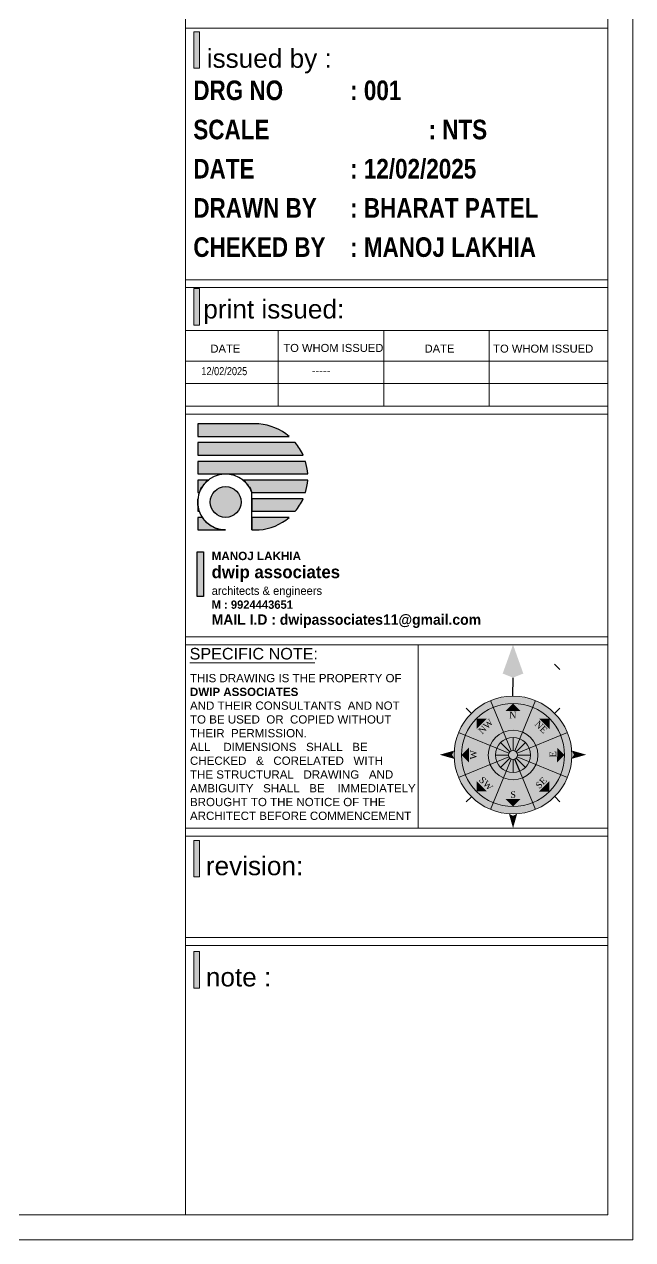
# Model space of a CAD drawing. Header units: millimetres. Extents: x 56222 to 152663, y -171621 to -121287.
# Drawn here: x 148446.6 to 148618.2, y -170532.5 to -170189.6 of the extents above; entities that cross this region are included whole.
import ezdxf
from ezdxf.enums import TextEntityAlignment as Align

# ---------------------------------------------------------------- set-up
doc = ezdxf.new("R2010")
doc.units = ezdxf.units.MM
doc.header["$MEASUREMENT"] = 0
for name, color, linetype, lineweight in [('plot boundary', 26, 'Continuous', 30), ('STAIRCASE', 45, 'Continuous', 25), ('X_SHEET', 7, 'Continuous', 9)]:
    doc.layers.add(name, color=color, linetype=linetype, lineweight=lineweight)
doc.styles.add("Cn_BT_0'-0", font='swissc.ttf')
doc.styles.add('DUTCH801', font='dutcheb.ttf', dxfattribs={"height": 6.5})
doc.styles.add('KATHA', font='swissc.ttf')
doc.styles.get("Standard").update_dxf_attribs({"font": 'arial.ttf', "height": 6})

# ---------------------------------------------------------------- blocks, each defined once
blk = doc.blocks.new('NORTH')
h = blk.add_hatch(color=9)
h.set_gradient(color1=(201, 201, 201), color2=(237, 237, 237), one_color=1, tint=0.9300000071525574, name='SPHERICAL')
edge = h.paths.add_edge_path()
edge.add_arc((329168.3621632035, -156620.0577519589), 24.14051075117318, 0, 360)
at = {"layer": 'X_SHEET'}
for color, points in [(224, [(329168.3937840788, -156574.8264257577), (329168.3734990569, -156588.3563374316), (329164.1479372866, -156586.6587594029)]), (230, [(329172.604132083, -156586.6714375416), (329168.3734990569, -156588.3563374316), (329168.3937840788, -156574.8264257577)]), (47, [(329165.3133689479, -156601.9569072046), (329168.3621632043, -156598.9172412079), (329171.4018292008, -156601.9660354646)]), (47, [(329153.429538835, -156609.3919497874), (329153.4359934898, -156605.0867582552), (329157.7411850221, -156605.0932129096)]), (47, [(329179.0279653758, -156605.1251275897), (329183.333156908, -156605.1315822445), (329183.3267022532, -156609.4367737767)]), (224, [(329143.4240205843, -156619.9287936278), (329144.2671044365, -156618.2362868549), (329138.3503037065, -156619.9364005112)]), (47, [(329147.2216738365, -156620.0292261466), (329150.2704680939, -156616.9895601498), (329150.2613398336, -156623.078020403)]), (47, [(329186.4538796975, -156623.0974179562), (329186.4630079575, -156617.0089577027), (329189.502673954, -156620.0577519591)]), (224, [(329193.3003058228, -156619.9287936278), (329192.4572219706, -156618.2362868549), (329198.3740227006, -156619.9364005112)]), (230, [(329144.2721756926, -156621.6187647733), (329143.4240205843, -156619.9287936278), (329138.3503037065, -156619.9364005112)]), (230, [(329192.4521507145, -156621.6187647733), (329193.3003058228, -156619.9287936278), (329198.3740227006, -156619.9364005112)]), (47, [(329153.3911695001, -156634.9839216731), (329153.3976241551, -156630.6787301413), (329157.6963610327, -156634.9903763278)]), (47, [(329178.9831413864, -156635.0222910077), (329183.2947875729, -156630.7235541302), (329183.2883329185, -156635.0287456625)]), (47, [(329171.3792621133, -156638.1585729527), (329165.2908018605, -156638.149444693), (329168.3304678571, -156641.1982389501)]), (230, [(329166.6755984594, -156644.1335473365), (329168.3655696049, -156644.9817024448), (329168.3579627215, -156650.0554193226)]), (224, [(329168.3655696049, -156644.9817024448), (329170.0580763778, -156644.1386185926), (329168.3579627215, -156650.0554193226)])]:
    blk.add_hatch(color=color, dxfattribs=at).paths.add_polyline_path(points)
at = {"color": 254, "lineweight": 5}
for p, q in [((329185.432082057, -156582.8466500555), (329187.5534024005, -156584.9679703991)), ((329168.3621632035, -156618.1806475668), (329168.3621632035, -156612.8824246743)), ((329167.0348499589, -156618.7304387143), (329163.2884406234, -156614.9840293787)), ((329169.6894764482, -156618.7304387143), (329173.4358857837, -156614.9840293787)), ((329166.4850588114, -156620.0577519589), (329161.186835919, -156620.0577519589)), ((329167.0348499589, -156621.3850652036), (329163.2884406234, -156625.1314745391)), ((329168.3621632035, -156621.934856351), (329168.3621632035, -156627.2330792435)), ((329169.6894764482, -156621.3850652036), (329173.4358857837, -156625.1314745391)), ((329170.2392675956, -156620.0577519589), (329175.5374904882, -156620.0577519589))]:
    blk.add_line(p, q, dxfattribs=at)
at = {"color": 250, "lineweight": 9}
for p, q in [((329167.6438264519, -156618.3235336306), (329159.1239896908, -156597.7548281713)), ((329169.0804999553, -156618.3235336306), (329177.6003367161, -156597.7548281712)), ((329151.3035802034, -156602.9878331054), (329149.1822598599, -156600.8665127618)), ((329185.432082057, -156602.9878331054), (329187.5534024005, -156600.8665127618)), ((329146.0592394161, -156610.8195784457), (329166.6279448753, -156619.3394152072)), ((329170.0963815318, -156619.3394152072), (329190.665086991, -156610.8195784457)), ((329146.0592394161, -156629.2959254722), (329166.6279448753, -156620.7760887106)), ((329159.1239896906, -156642.3606757465), (329167.643826452, -156621.7919702872)), ((329177.6003367164, -156642.3606757465), (329169.0804999552, -156621.7919702872)), ((329170.0963815318, -156620.7760887106), (329190.665086991, -156629.2959254722)), ((329151.3035802034, -156637.1276708124), (329149.1822598599, -156639.248991156)), ((329185.432082057, -156637.1276708124), (329187.5534024005, -156639.248991156))]:
    blk.add_line(p, q, dxfattribs=at)
at = {"color": 1}
blk.add_line((329171.108042077, -156626.6868899763), (329169.0804999553, -156621.7919702872), dxfattribs=at)
at = {"lineweight": 9}
for radius in [24.14051075117318, 21.14051075117984, 10.17532728460417, 7.17532728461083, 1.877104392100591]:
    blk.add_circle((329168.3621632035, -156620.0577519589), radius, dxfattribs=at)
at = {"layer": 'X_SHEET', "color": 29, "linetype": 'Continuous', "lineweight": 25}
blk.add_line((329168.3621632035, -156595.9172412077), (329168.3734990569, -156588.3563374316), dxfattribs=at)
at = {"layer": 'X_SHEET', "color": 26, "linetype": 'ByBlock', "lineweight": -2, "style": 'DUTCH801'}
for s, rotation, p in [('N', 359.9140980894007, (329168.303544484, -156602.3570721998)), ('NW', 44.91409808832454, (329156.1914607405, -156607.3916111174)), ('SE', 44.91409808832454, (329178.9328209858, -156630.5113682479)), ('S', 359.9140980894007, (329168.4133798605, -156634.9479959616))]:
    blk.add_text(s, height=2.7, rotation=rotation, dxfattribs=at).set_placement(p, align=Align.TOP_CENTER)
for s, rotation, p in [('NE', 314.9140980888976, (329178.9289929538, -156609.5513213008)), ('W', 89.91409808963222, (329153.4522928761, -156619.9590685183)), ('E', 89.91409808963222, (329186.0556431458, -156619.7610153191)), ('SW', 314.9140980888976, (329156.3279463934, -156632.6537724308))]:
    blk.add_text(s, height=2.7, rotation=rotation, dxfattribs=at).set_placement(p, align=Align.CENTER)
blk = doc.blocks.new('logo')
at = {"layer": 'STAIRCASE', "linetype": 'Continuous', "ltscale": 15}
h = blk.add_hatch(color=0, dxfattribs=at)
edge = h.paths.add_edge_path()
edge.add_line((52190.17701092365, -8438.837444591703), (52131.53455873378, -8438.837444591703))
edge.add_line((52131.53455873378, -8438.837444591703), (52131.53455873378, -8450.837444591703))
edge.add_line((52131.53455873378, -8450.837444591703), (52219.13353665334, -8450.837444591703))
edge.add_arc((52186.07938607487, -8489.66187546931), 50.98934499907119, 49.58975698155604, 85.39060465791819)
edge = h.paths.add_edge_path()
edge.add_line((52225.03581458451, -8456.763395546865), (52131.53455873378, -8456.763395546865))
edge.add_line((52131.53455873378, -8456.763395546865), (52131.53455873378, -8468.763395546865))
edge.add_line((52131.53455873378, -8468.763395546865), (52232.58924352859, -8468.763395546865))
edge.add_arc((52186.07938607487, -8489.66187546932), 50.98934499907353, 24.19602448674761, 40.1808997135473)
edge = h.paths.add_edge_path()
edge.add_line((52234.82091538775, -8474.689346502026), (52131.53455873378, -8474.689346502026))
edge.add_line((52131.53455873378, -8474.689346502026), (52131.53455873378, -8486.689346502026))
edge.add_line((52131.53455873378, -8486.689346502026), (52236.98201248032, -8486.689346502026))
edge.add_arc((52186.07938607487, -8489.661875469319), 50.98934499907579, 3.342070423068783, 17.07602453624784)
edge = h.paths.add_edge_path()
edge.add_line((52236.98312466052, -8492.615297457187), (52174.84297450418, -8492.615297457187))
edge.add_arc((52158.31490960281, -8513.686848498464), 26.78035086904048, 19.80006977347449, 51.890136656870425, ccw=False)
edge.add_line((52183.51201567423, -8504.615297457187), (52234.82678061332, -8504.615297457187))
edge.add_arc((52186.07938607487, -8489.66187546931), 50.98934499906755, 342.9464344103156, 356.6794360763926)
edge = h.paths.add_edge_path()
edge.add_line((52232.59782423588, -8510.541248412348), (52183.51201567423, -8510.541248412348))
edge.add_line((52183.51201567423, -8510.541248412348), (52183.51201567423, -8522.541248412348))
edge.add_line((52183.51201567423, -8522.541248412348), (52225.0519422947, -8522.541248412348))
edge.add_arc((52186.07938607487, -8489.66187546933), 50.98934499906079, 319.847196360396, 335.8275113473365)
edge = h.paths.add_edge_path()
edge.add_line((52219.15596601582, -8528.46719936751), (52183.51201567423, -8528.46719936751))
edge.add_line((52183.51201567423, -8528.46719936751), (52183.51201567423, -8540.46719936751))
edge.add_line((52183.51201567423, -8540.46719936751), (52190.40747653529, -8540.46719936751))
edge.add_arc((52186.07938607487, -8489.661875469317), 50.98934499906522, 274.8692539683935, 310.44335165766)
edge = h.paths.add_edge_path()
edge.add_line((52135.98268130251, -8528.46719936751), (52131.53455873377, -8528.46719936751))
edge.add_line((52131.53455873377, -8528.46719936751), (52131.53455873377, -8540.46719936751))
edge.add_line((52131.53455873377, -8540.46719936751), (52158.31490960281, -8540.46719936751))
edge.add_arc((52158.31490960281, -8513.686848498468), 26.78035086904129, 213.4981649148924, 270, ccw=False)
edge = h.paths.add_edge_path()
edge.add_line((52131.53455873377, -8513.686848498492), (52131.53455873377, -8522.541248412348))
edge.add_line((52131.53455873377, -8522.541248412348), (52133.04067776811, -8522.541248412348))
edge.add_arc((52158.31490960281, -8513.686848498477), 26.78035086904143, 180.0000000000311, 199.3070467286024, ccw=False)
edge = h.paths.add_edge_path()
edge.add_line((52131.71994028967, -8510.541248412348), (52131.53455873377, -8510.541248412348))
edge.add_line((52131.53455873377, -8510.541248412348), (52131.53455873377, -8513.686848498484))
edge.add_arc((52158.31490960281, -8513.686848498512), 26.78035086904129, 173.2545084101257, 179.9999999999416, ccw=False)
edge = h.paths.add_edge_path()
edge.add_line((52141.78684470145, -8492.615297457187), (52131.53455873378, -8492.615297457187))
edge.add_line((52131.53455873378, -8492.615297457187), (52131.53455873377, -8504.615297457187))
edge.add_line((52131.53455873377, -8504.615297457187), (52133.11780353139, -8504.615297457187))
edge.add_arc((52158.31490960281, -8513.686848498464), 26.7803508690404, 128.1098633431295, 160.1999302265254, ccw=False)
edge = h.paths.add_edge_path()
edge.add_arc((52158.31490960281, -8513.686848498468), 14.78035086904056, 0, 360)
at = {"layer": 'STAIRCASE', "color": 0, "linetype": 'Continuous', "ltscale": 15}
blk.add_line((52183.51201567423, -8540.46719936751), (52183.51201567423, -8504.615297457187), dxfattribs=at)
for points in [[(52190.17701092365, -8438.837444591703), (52131.53455873378, -8438.837444591703), (52131.53455873378, -8450.837444591703), (52219.13353665334, -8450.837444591703, 0.157493798181066)], [(52225.03581458451, -8456.763395546865), (52131.53455873378, -8456.763395546865), (52131.53455873378, -8468.763395546865), (52232.58924352859, -8468.763395546865, 0.06986049528061673)], [(52234.82091538775, -8474.689346502026), (52131.53455873378, -8474.689346502026), (52131.53455873378, -8486.689346502026), (52236.98201248032, -8486.689346502026, 0.05999751561566156)], [(52141.78684470145, -8492.615297457187), (52131.53455873378, -8492.615297457187), (52131.53455873377, -8504.615297457187), (52133.11780353139, -8504.615297457187, -0.1409416100228862)], [(52236.98312466052, -8492.615297457187), (52174.84297450418, -8492.615297457187, -0.1409416100228862), (52183.51201567423, -8504.615297457187), (52234.82678061332, -8504.615297457187, 0.05999334482245701)], [(52131.71994028967, -8510.541248412348), (52131.53455873377, -8510.541248412348), (52131.53455873377, -8513.686848498484, -0.02944126149860299)], [(52131.53455873377, -8513.686848498492), (52131.53455873377, -8522.541248412348), (52133.04067776811, -8522.541248412348, -0.08444273766313098)], [(52232.59782423588, -8510.541248412348), (52183.51201567423, -8510.541248412348), (52183.51201567423, -8522.541248412348), (52225.0519422947, -8522.541248412348, 0.06984050039736454)], [(52135.98268130251, -8528.46719936751), (52131.53455873377, -8528.46719936751), (52131.53455873377, -8540.46719936751), (52158.31490960281, -8540.46719936751, -0.251655065199232)], [(52219.15596601582, -8528.46719936751), (52183.51201567423, -8528.46719936751), (52183.51201567423, -8540.46719936751), (52190.40747653529, -8540.46719936751, 0.1564800313930307)]]:
    blk.add_lwpolyline(points, format="xyb", close=True, dxfattribs=at)
blk.add_circle((52158.31490960281, -8513.686848498468), 14.78035086904056, dxfattribs=at)
blk.add_arc((52158.31490960281, -8513.686848498468), 26.78035086904056, 19.8000697734819, 270, dxfattribs=at)

msp = doc.modelspace()

# ---------------------------------------------------------------- hatches: boundary and pattern name
at = {"layer": 'STAIRCASE', "linetype": 'Continuous', "ltscale": 15}
msp.add_hatch(color=251, dxfattribs=at).paths.add_polyline_path([(148495.3636285534, -170338.3844288645), (148497.0844812423, -170338.3844288645), (148497.0844812423, -170350.9696697364), (148495.3636285534, -170350.9696697364)])
at = {"layer": 'X_SHEET', "ltscale": 0.25}
h = msp.add_hatch(color=0, dxfattribs=at)
h.dxf.hatch_style = 1
h.paths.add_polyline_path([(148495.9915768213, -170191.6495822328), (148494.3895169271, -170191.6495822328), (148494.3895169271, -170201.953792317), (148495.9915768213, -170201.953792317)])
h = msp.add_hatch(color=0, dxfattribs=at)
h.dxf.hatch_style = 1
h.paths.add_polyline_path([(148495.9881450314, -170264.1224975489), (148494.3860851371, -170264.1224975489), (148494.3860851371, -170274.4267076332), (148495.9881450314, -170274.4267076332)])
h = msp.add_hatch(color=0, dxfattribs=at)
h.dxf.hatch_style = 1
h.paths.add_polyline_path([(148495.9915328219, -170419.8130438935), (148494.3894729277, -170419.8130438935), (148494.3894729277, -170430.117253978), (148495.9915328219, -170430.117253978)])
h = msp.add_hatch(color=0, dxfattribs=at)
h.dxf.hatch_style = 1
h.paths.add_polyline_path([(148495.9914420899, -170451.185988962), (148494.3893821956, -170451.185988962), (148494.3893821956, -170461.4901990464), (148495.9914420899, -170461.4901990464)])

# ---------------------------------------------------------------- linework, layer by layer
at = {"layer": 'plot boundary', "color": 251, "ltscale": 0.25}
msp.add_lwpolyline([(148495.3636285534, -170338.3844288645), (148497.0844812423, -170338.3844288645), (148497.0844812423, -170350.9696697364), (148495.3636285534, -170350.9696697364)], close=True, dxfattribs=at)
at = {"layer": 'X_SHEET', "color": 0, "linetype": 'Continuous', "lineweight": 9}
for p, q in [((148492.0426861115, -170275.9451809552), (148611.1819131473, -170275.9451809552)), ((148518.1786359735, -170275.9451809552), (148518.1786359735, -170297.310053337)), ((148547.9549081446, -170275.9451809552), (148547.9549081446, -170297.310053337)), ((148577.7204479559, -170275.9451809552), (148577.7204479559, -170297.310053337)), ((148611.1819131473, -170284.5994832394), (148492.0433433252, -170284.5994832394)), ((148611.1819131473, -170290.9547682881), (148492.0440179981, -170290.9547682881))]:
    msp.add_line(p, q, dxfattribs=at)
at = {"layer": 'X_SHEET', "linetype": 'Continuous'}
msp.add_line((148493.2224287671, -170369.7623703676), (148528.539137798, -170369.7623703676), dxfattribs=at)
at = {"layer": 'X_SHEET'}
for points in [[(148618.1852913914, -170532.4671248212), (147851.0369229136, -170532.4671248212), (147851.0369229136, -169997.5343143382), (148618.1852913914, -169997.5343143382)], [(148611.1852913914, -170525.4671248212), (147858.0369229136, -170525.4671248212), (147858.0369229136, -170004.5343143382), (148611.1852913914, -170004.5343143382)], [(148492.0446926709, -170004.5343143382), (148611.1852555785, -170004.5343143382), (148611.1853731248, -170525.4671248212), (148492.0448102172, -170525.4671248212)], [(148492.0446926709, -170190.6764805003), (148611.1853009379, -170190.6764805003), (148611.1853009379, -170261.6519750555), (148492.0446926709, -170261.6519750555)], [(148492.0446926709, -170297.310053337), (148611.1819131473, -170297.310053337), (148611.1819131473, -170263.859533139), (148492.0446926709, -170263.859533139)], [(148492.0446926709, -170299.5176114207), (148611.1853009379, -170299.5176114207), (148611.1853009379, -170362.3860407132), (148492.0446926709, -170362.3860407132)], [(148557.685658452, -170416.3710342138), (148492.0446926709, -170416.3710342138), (148492.0446926709, -170364.5935987968), (148557.6856584529, -170364.5935987968)], [(148492.0446926709, -170416.3710342138), (148611.1853009379, -170416.3710342138), (148611.1853009379, -170364.5935987968), (148492.0446926709, -170364.5935987968)], [(148492.0446926709, -170418.5785922973), (148611.1853009379, -170418.5785922973), (148611.1853009379, -170447.2520037897), (148492.0446926709, -170447.2520037897)], [(148611.1852102191, -170449.4595609982), (148492.0446926709, -170449.4595609982), (148492.0448748492, -170525.4671248212), (148611.1854377568, -170525.4671248212)]]:
    msp.add_lwpolyline(points, close=True, dxfattribs=at)
at = {"layer": 'X_SHEET', "color": 0, "ltscale": 0.25}
for points in [[(148494.3895169271, -170191.6495822329), (148495.9915768213, -170191.6495822329), (148495.9915768213, -170201.9537923171), (148494.3895169271, -170201.9537923171)], [(148494.3860851371, -170264.122497549), (148495.9881450314, -170264.122497549), (148495.9881450314, -170274.4267076333), (148494.3860851371, -170274.4267076333)], [(148494.3894729277, -170419.8130438937), (148495.9915328219, -170419.8130438937), (148495.9915328219, -170430.1172539781), (148494.3894729277, -170430.1172539781)], [(148494.3893821956, -170451.1859889623), (148495.9914420899, -170451.1859889623), (148495.9914420899, -170461.4901990465), (148494.3893821956, -170461.4901990465)]]:
    msp.add_lwpolyline(points, close=True, dxfattribs=at)

# ---------------------------------------------------------------- block references
at = {"xscale": 0.6882641349497078, "yscale": 0.6882641350166523, "zscale": 0.688264134997509, "rotation": 0.02728220589949871}
msp.add_blockref('NORTH', (-78021.65240197026, -62707.64570193161), dxfattribs=at)
at = {"layer": 'STAIRCASE', "color": 251, "linetype": 'Continuous', "xscale": 0.2942633925449627, "yscale": 0.2942633926140843, "zscale": 0.2942633925740976}
msp.add_blockref('logo', (133155.0883944062, -167819.0848672848), dxfattribs=at)

# ---------------------------------------------------------------- texts
at = {"layer": 'plot boundary', "color": 251, "ltscale": 0.25, "insert": (148499.4228946032, -170338.3844288645), "char_height": 3.531160710809478, "attachment_point": 1}
msp.add_mtext('{\\fArial|b1|i0|c0|p34;\\H0.6667x;MANOJ LAKHIA\\fBankGothic Lt BT|b1|i0|c0|p34;\\P\\fBankGothic Md BT|b1|i0|c0|p34;\\H1.5x;dwip associates\\P\\fBankGothic Lt BT|b0|i0|c0|p34;\\H0.6667x;architects & engineers\\P\\fStylus BT|b1|i0|c0|p34;\\H0.9999x;M : 9924443651\\P\\H1.25x;MAIL I.D : dwipassociates11@gmail.com}', dxfattribs=at)
at = {"layer": 'X_SHEET', "color": 0, "ltscale": 0.25, "char_height": 5.280172871963283, "attachment_point": 1}
for s, insert in [('issued by :', (148498.0443905584, -170196.5562827966)), ('{\\fArial|b0|i0|c0|p34;print issued:}', (148497.0670416489, -170267.2902861196))]:
    msp.add_mtext(s, dxfattribs=dict(at, insert=insert))
at = {"layer": 'X_SHEET', "color": 0, "linetype": 'Continuous', "insert": (148494.2589628779, -170205.427715229), "char_height": 5.5286672042278, "attachment_point": 1, "line_spacing_factor": 1.2, "style": "Cn_BT_0'-0"}
msp.add_mtext('\\A1;{\\fSwis721 Cn BT|b1|i0|c0|p34;DRG NO ^I: 001\\PSCALE ^I^I: NTS\\PDATE ^I^I: 12/02/2025\\P\\A0;DRAWN BY ^I: BHARAT PATEL\\PCHEKED BY ^I: MANOJ LAKHIA}', dxfattribs=at)
at = {"layer": 'X_SHEET', "color": 0, "linetype": 'Continuous', "attachment_point": 1}
for s, insert, char_height in [('{\\fArial|b0|i0|c0|p34;DATE}', (148499.0796388678, -170279.939458005), 2.258419395243443), ('{\\fArial|b0|i0|c0|p34;TO WHOM ISSUED}', (148519.6469876806, -170279.745122215), 2.258419395243443), ('{\\fArial|b0|i0|c0|p34;DATE}', (148559.4872684402, -170279.939458005), 2.258419395243443), ('{\\fArial|b0|i0|c0|p34;TO WHOM ISSUED}', (148578.8430324825, -170279.939458005), 2.258419395243443), ('{\\fArial|b0|i0|c0|p34;-----}', (148527.6684042995, -170286.1004072636), 2.258419395243443), ('THIS DRAWING IS THE PROPERTY OF \\P{\\fArial|b1|i0|c0|p34;\\C59;DWIP ASSOCIATES\\C29; \\fArial|b0|i0|c0|p34;\\P}AND THEIR CONSULTANTS  AND NOT \\PTO BE USED  OR  COPIED WITHOUT \\PTHEIR  PERMISSION.\\PALL    DIMENSIONS   SHALL   BE   \\PCHECKED   &   CORELATED   WITH   \\PTHE STRUCTURAL   DRAWING   AND   \\PAMBIGUITY   SHALL   BE    IMMEDIATELY \\PBROUGHT TO THE NOTICE OF THE \\PARCHITECT BEFORE COMMENCEMENT', (148493.3118814656, -170372.8612832646), 2.330296609741346)]:
    msp.add_mtext(s, dxfattribs=dict(at, insert=insert, char_height=char_height))
at = {"layer": 'X_SHEET', "color": 0, "linetype": 'Continuous', "insert": (148496.5133267224, -170286.2947430537), "char_height": 2.258419395243443, "attachment_point": 1, "style": 'KATHA'}
msp.add_mtext('12/02/2025', dxfattribs=at)
at = {"layer": 'X_SHEET', "linetype": 'Continuous', "insert": (148493.2068332523, -170365.5123273851), "char_height": 3.262161348684978, "attachment_point": 1}
msp.add_mtext('SPECIFIC NOTE:', dxfattribs=at)
at = {"layer": 'X_SHEET', "color": 29, "ltscale": 0.25, "char_height": 5.280172871963283, "attachment_point": 1}
for s, insert in [('{\\C0;revision:}', (148497.7929660284, -170424.361249449)), ('{\\C0;note :}', (148497.7928752963, -170455.7341945174))]:
    msp.add_mtext(s, dxfattribs=dict(at, insert=insert))

doc.saveas('drawing.dxf')
